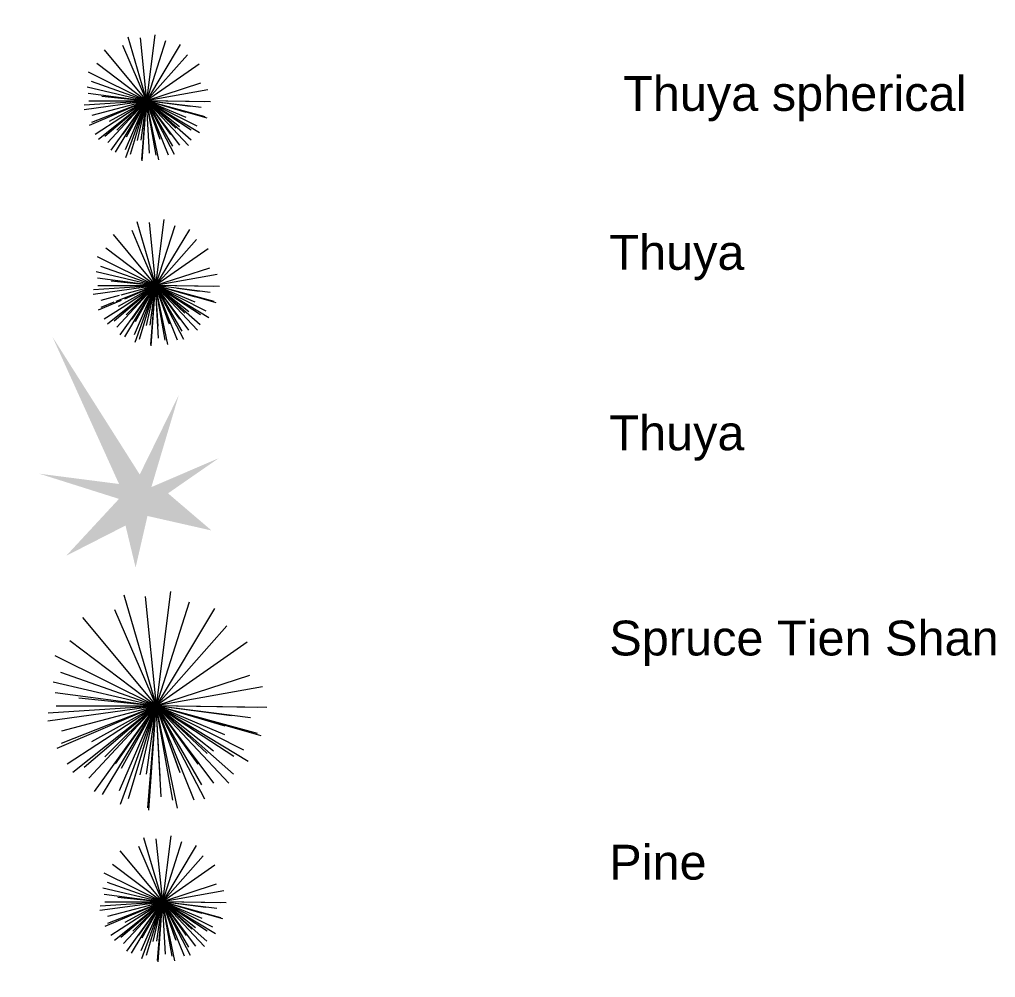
# Model space of a CAD drawing. Header units: millimetres. Extents: x 5637 to 6048, y 3385 to 3927.
# Drawn here: x 5947.14 to 5983.58, y 3861.64 to 3897.4 of the extents above; entities that cross this region are included whole.
import ezdxf
from ezdxf.enums import TextEntityAlignment as Align

# ---------------------------------------------------------------- set-up
doc = ezdxf.new("R2010")
doc.units = ezdxf.units.MM
doc.layers.add('legend', color=7, linetype='Continuous', lineweight=13)
doc.layers.add('trees new', color=7, linetype='Continuous', lineweight=20)
doc.layers.add('plants1', color=7, linetype='Continuous', true_color=0x89ee5d)
doc.styles.get("Standard").update_dxf_attribs({"font": 'arial.ttf'})

# ---------------------------------------------------------------- blocks, each defined once
blk = doc.blocks.new('LCCNDP03')
at = {"color": 0}
for p in [(-0.0942, 0.5129), (0.1198, 0.4961), (0.0008, 0.49), (-0.1995, 0.457), (-0.2952, 0.4376), (0.1962, 0.4352), (-0.3153, 0.3611), (0.3067, 0.3904), (-0.4456, 0.2845), (0.3595, 0.2487), (0.4314, 0.2157), (-0.4706, 0.1679), (0.4765, 0.1311), (0.4339, 0.1181), (-0.5172, 0.0821), (0.4194, 0.065), (0.3339, 0.0487), (-0.4715, 0.0176), (0.4706, 0.0046), (-0.4906, -0.0341), (-0.4713, -0.1762), (-0.4677, -0.0781), (-0.4628, -0.2111), (-0.446, -0.1349), (-0.3883, -0.2377), (-0.3873, -0.3189), (-0.3743, -0.291), (-0.357, -0.0707), (-0.3234, -0.3743), (-0.2864, -0.4035), (-0.2446, -0.367), (-0.2439, -0.2444), (-0.2094, -0.4093), (-0.1672, -0.2944), (-0.1671, -0.4591), (-0.128, -0.4633), (-0.1109, -0.312), (-0.0802, -0.3228), (-0.0597, -0.4233), (-0.0375, -0.4819), (-0.0099, -0.4468), (0.488, 0), (0.3186, -0.0048), (0.0382, -0.317), (0.1755, -0.2585), (0.1867, -0.3966), (0.1317, -0.3963), (0.0867, -0.4614), (0.2752, -0.1475), (0.3437, -0.2679), (0.2937, -0.2909), (0.2804, -0.3689), (0.4316, -0.0849), (0.396, -0.1269), (0.4169, -0.2032), (0.0112, -0.3278), (0.1007, -0.3089), (0.1824, -0.2675), (0.0936, -0.4704), (0.2505, -0.2064), (0.2172, -0.4253), (0.3005, -0.1297), (0.325, -0.3498), (0.329, -0.0427), (0.4096, -0.2489), (0.4652, -0.1296)]:
    blk.add_line(p, (-0.009, -0.0059), dxfattribs=at)
at = {"color": 0, "flags": 1}
for tag, p in [('SIZE', (0, 0)), ('ITEM', (0, -0.0701))]:
    blk.add_attdef(tag, p, '', height=0.0409, dxfattribs=at)
blk = doc.blocks.new('4855')
at = {"layer": 'trees new', "color": 94, "lineweight": 20, "true_color": 0x0cac0c}
for p in [(2607.725, 4856.033), (2608.737, 4856.103), (2606.837, 4855.542), (2609.683, 4855.739), (2607.853, 4854.965), (2610.388, 4855.009), (2606.241, 4854.722), (2606.205, 4854.16), (2606.361, 4854.368), (2607.435, 4854.39), (2608.825, 4854.092), (2610.717, 4854.05), (2606.25, 4853.929), (2606.093, 4853.32), (2606.101, 4853.49), (2606.271, 4853.643), (2606.871, 4852.321), (2606.974, 4852.082), (2607.098, 4851.799), (2607.142, 4853.298), (2607.175, 4852.828), (2607.27, 4853.148), (2607.319, 4852.545), (2607.633, 4851.817), (2607.655, 4851.522), (2607.675, 4852.299), (2607.827, 4851.643), (2608.219, 4852.167), (2608.92, 4852.247), (2609.521, 4852.615), (2609.669, 4851.978), (2609.412, 4851.941), (2609.91, 4853.203), (2610.313, 4852.688), (2610.096, 4852.546), (2610.597, 4853.605), (2610.46, 4853.384), (2610.611, 4853.041), (2608.514, 4852.119), (2608.939, 4852.197), (2608.885, 4851.435), (2609.66, 4852.662), (2609.474, 4851.632), (2610.807, 4853.606)]:
    blk.add_line(p, (2608.424, 4853.639), dxfattribs=at)
at = {"layer": 'trees new', "color": 31, "lineweight": 20}
for p, q in [((2608.185, 4855.992), (2608.424, 4853.639)), ((2609.136, 4855.872), (2608.424, 4853.639)), ((2607.531, 4855.713), (2607.853, 4854.965)), ((2609.948, 4855.361), (2608.825, 4854.092)), ((2606.568, 4855.048), (2607.435, 4854.39)), ((2610.436, 4854.296), (2608.424, 4853.639)), ((2606.761, 4853.814), (2608.424, 4853.639)), ((2606.954, 4853.062), (2608.424, 4853.639)), ((2607.039, 4852.875), (2608.424, 4853.639)), ((2607.27, 4851.728), (2608.424, 4853.639)), ((2607.517, 4852.916), (2608.424, 4853.639)), ((2607.551, 4852.39), (2608.424, 4853.639)), ((2608.082, 4852.154), (2608.424, 4853.639)), ((2608.245, 4851.447), (2608.424, 4853.639)), ((2608.363, 4852.787), (2608.424, 4853.639)), ((2608.785, 4851.606), (2608.424, 4853.639)), ((2608.536, 4851.682), (2608.424, 4853.639)), ((2609.247, 4851.606), (2608.424, 4853.639)), ((2610.088, 4852.172), (2608.424, 4853.639)), ((2609.33, 4852.382), (2608.424, 4853.639)), ((2609.905, 4853.018), (2608.424, 4853.639)), ((2609.993, 4851.975), (2608.424, 4853.639)), ((2610.405, 4852.441), (2608.424, 4853.639)), ((2610.683, 4852.997), (2608.424, 4853.639)), ((2610.051, 4853.425), (2609.238, 4853.532)), ((2606.29, 4852.73), (2607.148, 4853.096)), ((2606.386, 4852.839), (2606.873, 4853.03)), ((2606.394, 4853.099), (2607.072, 4853.28)), ((2606.505, 4852.393), (2607.175, 4852.828)), ((2606.633, 4852.212), (2607.517, 4852.916)), ((2608.264, 4851.397), (2608.363, 4852.787))]:
    blk.add_line(p, q, dxfattribs=at)

msp = doc.modelspace()

# ---------------------------------------------------------------- hatches: boundary and pattern name
at = {"layer": 'trees new'}
h = msp.add_hatch(color=84, dxfattribs=at)
h.set_gradient(color1=(69, 181, 28), color2=(224, 249, 215), one_color=1, tint=0.91, name='INVSPHERICAL')
h.paths.add_polyline_path([(5953.092, 3883.388), (5951.631, 3880.416), (5948.37, 3885.56), (5950.858, 3880.062), (5947.881, 3880.446), (5950.856, 3879.506), (5948.887, 3877.382), (5951.101, 3878.511), (5951.477, 3876.943), (5951.92, 3878.868), (5954.312, 3878.326), (5952.688, 3879.713), (5954.583, 3881.026), (5952.066, 3879.946)])

# ---------------------------------------------------------------- block references
at = {"layer": 'plants1'}
msp.add_blockref('4855', (3343.8, -966.172), dxfattribs=at)
at = {"layer": 'trees new', "color": 84, "xscale": 4.724999999990148, "yscale": 4.724999999990148, "zscale": 4.724999999990148, "rotation": 343.4518148223149}
for p in [(5951.934, 3894.38), (5952.524, 3864.481)]:
    msp.add_blockref('LCCNDP03', p, dxfattribs=at)
at = {"layer": 'trees new', "color": 153, "lineweight": 70, "true_color": 0x699eb5, "xscale": 8.189999999991786, "yscale": 8.189999999991786, "zscale": 8.189999999991786, "rotation": 343.451814822535}
msp.add_blockref('LCCNDP03', (5952.328, 3871.804), dxfattribs=at)

# ---------------------------------------------------------------- texts
at = {"layer": 'legend', "color": 0, "lineweight": 18, "ltscale": 0.3}
for s, p in [('Thuya spherical', (5976.088, 3894.478)), ('Thuya', (5971.687, 3888.546)), ('Thuya', (5971.687, 3881.81)), ('Spruce Tien Shan', (5976.432, 3874.15)), ('Pine', (5970.98, 3865.97))]:
    msp.add_text(s, height=1.3, dxfattribs=at).set_placement(p, align=Align.MIDDLE)

doc.saveas('drawing.dxf')
